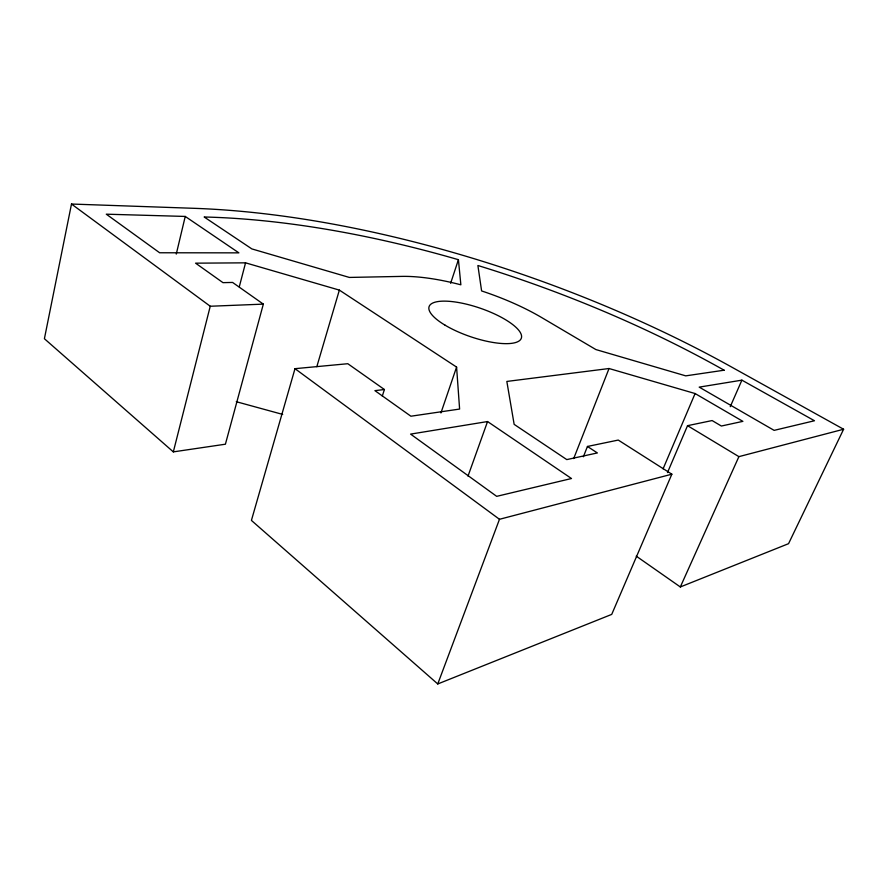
<?xml version="1.0" encoding="UTF-8"?>
<svg xmlns="http://www.w3.org/2000/svg" width="888" height="888" viewBox="0 0 888 888"><rect width="100%" height="100%" fill="white"/><g stroke="black" fill="none" stroke-linecap="round" stroke-linejoin="round"><path stroke-width="1.33" d="M636.219 556.132L680.33 586.957L788.555 543.678L843.6 429.248L731.479 366.977A553.191 219.203 19.7 0 0 194.306 208.325L71.495 204.04L44.4 338.728L173.327 451.881L225.408 444.2L263.336 304.129L232.589 282.44L222.977 282.65L195.571 263.17L245.554 262.837L339.36 290.11L456.587 367.088L459.607 409.057L410.9 416.217L374.925 390.653L384.404 389.521L382.306 396.07M176.268 254.101L185.237 216.439L106.294 214.186L159.64 252.769L238.883 252.858L185.237 216.439M173.327 451.881L210.245 306.249L71.495 204.04M239.283 286.824L245.554 262.837M384.404 389.521L347.807 363.714L294.994 368.675L251.415 520.412L437.762 683.96L611.721 614.396L671.85 474.192L618.259 440.071L587.445 446.464L583.361 456.787M316.816 366.7L339.36 290.11M450.627 283.305L458.419 259.696A517.748 203.197 19.7 0 0 204.162 216.994L251.87 248.918L349.361 277.433L401.953 276.39A110.445 34.188 18.9 0 1 460.861 284.804L458.419 259.696M440.936 412.953L456.587 367.088M467.998 476.135L487.556 421.545L571.484 478.521L496.681 496.348L410.6 434.11L487.556 421.545M437.762 683.96L499.478 519.291L671.85 474.192M573.681 458.585L609.046 368.52L695.093 393.539L742.879 421.356L721.367 426.029L712.12 420.557L687.534 425.674L667.487 472.594M663.081 468.853L695.093 393.539M730.258 406.671L741.902 380.153L814.463 420.746L774.125 430.369L699.2 387.124L741.902 380.153M680.33 586.957L738.894 456.643L843.6 429.248M609.046 368.52L506.837 381.44L514.152 424.364L566.788 459.596L597.369 452.947L587.445 446.464M210.245 306.249L263.336 304.129M236.275 401.698L282.695 414.419M687.534 425.674L738.894 456.643M294.994 368.675L499.478 519.291M724.12 370.207L685.725 375.857L595.881 349.561L541.636 317.538A110.445 34.188 18.9 0 0 481.607 290.942L477.888 265.501A517.748 203.197 19.7 0 1 724.12 370.207M445.154 325.23A48.751 15.052 18.9 0 0 520.834 339.216A48.751 15.052 18.9 0 0 459.64 302.719A48.751 15.052 18.9 0 0 445.154 325.23"/></g></svg>
